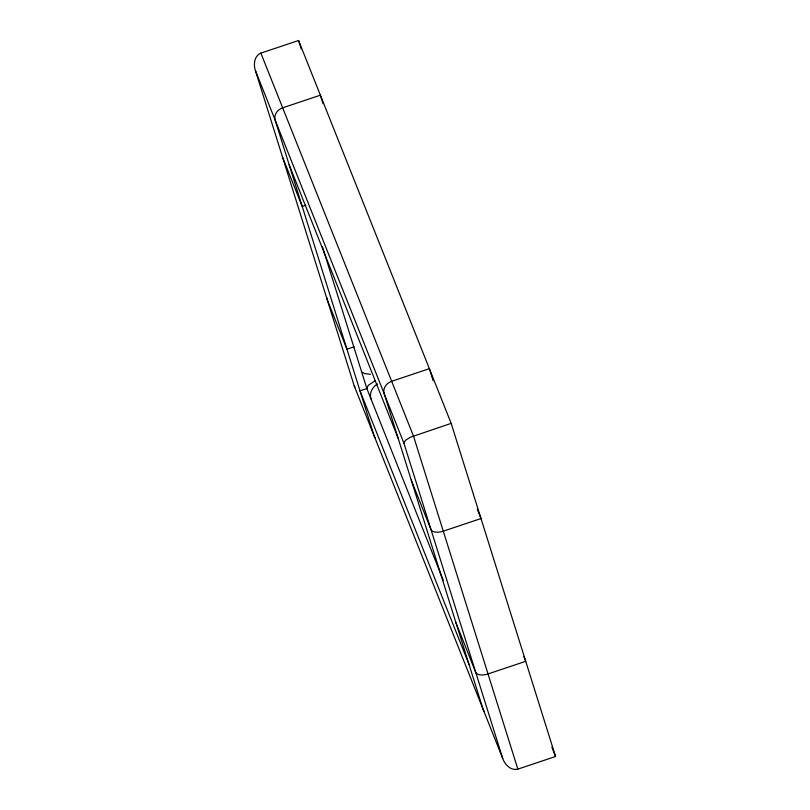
<?xml version="1.0" encoding="UTF-8"?>
<svg xmlns="http://www.w3.org/2000/svg" width="810" height="810" viewBox="0 0 810 810"><rect width="100%" height="100%" fill="white"/><g stroke="black" fill="none" stroke-linecap="round" stroke-linejoin="round"><path stroke-width="1.21" d="M443.293 580.345L366.859 388.567L368.196 385.418L374.99 380.811M502.726 758.514L403.927 443.232L405.445 440.346L410.316 437.248L451.17 423.367L555.559 756.489L517.853 769.125C510.816 770.938 504.863 764.64 502.726 758.514L354.233 385.904L255.433 70.622C253.338 64.537 254.168 55.9 260.871 53.126L298.586 40.5L451.17 423.367M305.815 205.244L302.211 206.449L282.457 156.887M354.152 346.812L346.953 349.221L327.2 299.649A10.854 5.508 -17.4 0 1 327.078 297.898M367.203 388.446L360.005 390.855L468.99 664.332M370.484 374.341L364.47 373.521L362.445 372.327M354.233 385.904L354.972 386.917M477.282 509.237L480.998 518.542L443.283 531.178A10.854 5.508 -17.4 0 1 430.95 529.487L411.197 479.925M523.878 656.657L525.741 661.314L488.025 673.94A10.854 5.508 -17.4 0 1 475.693 672.26L455.939 622.698M551.853 747.184L555.559 756.489M260.871 53.126L413.454 435.993L517.853 769.125M255.433 70.622L403.927 443.232M289.16 164.805L398.156 438.281M433.147 380.72L429.371 368.671L391.655 381.297A10.854 9.345 -21.7 0 0 384.173 393.67L482.973 708.952A10.854 9.345 -21.7 0 0 484.339 711.534M323.028 103.629L320.385 95.195L282.67 107.821A10.854 9.345 -21.7 0 0 275.187 120.194L373.987 435.476A10.854 9.345 -21.7 0 0 375.354 438.068M298.586 40.5L301.229 48.934M322.38 246.625L366.859 388.567M370.95 398.824A14.469 12.454 -21.7 0 1 377.511 383.92"/></g></svg>
